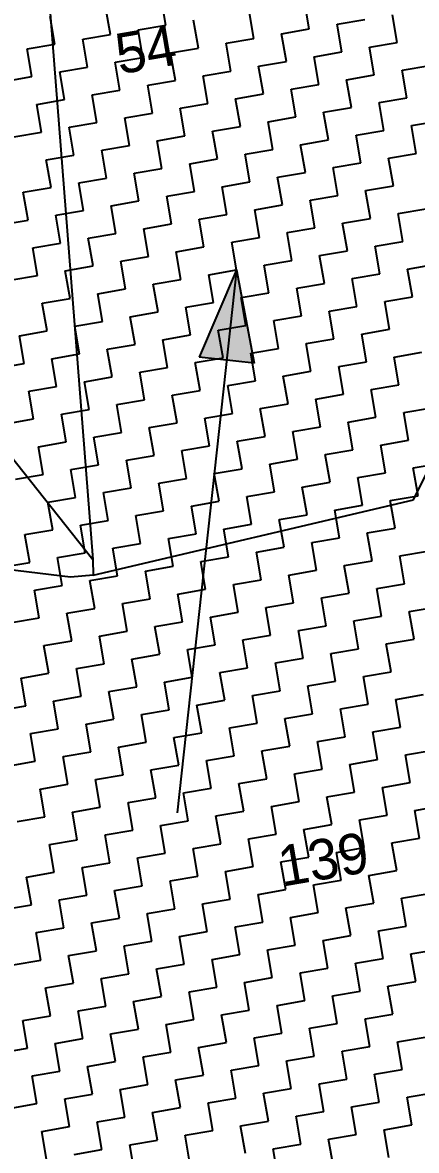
# Model space of a CAD drawing. Header units: metres. Extents: x 284659 to 287373, y 2024377 to 2026607.
# Drawn here: x 285445 to 285657, y 2025665 to 2026272 of the extents above; entities that cross this region are included whole.
import ezdxf
from ezdxf.enums import TextEntityAlignment as Align

# ---------------------------------------------------------------- set-up
doc = ezdxf.new("R2010")
doc.units = ezdxf.units.M
doc.header["$MEASUREMENT"] = 0
for name, color, linetype in [('POLY_HATCH', 12, 'Continuous'), ('POLY_PARCEL', 6, 'Continuous'), ('TEXT_PARCEL', 7, 'Continuous')]:
    doc.layers.add(name, color=color, linetype=linetype)
doc.styles.add('TEXT_MAP', font='')
doc.styles.get('TEXT_MAP').set_extended_font_data('Kruti Dev 050')

msp = doc.modelspace()

# ---------------------------------------------------------------- hatches: boundary and pattern name
h = msp.add_hatch(color=256)
h.paths.add_polyline_path([(285555.22, 2026090.48), (285570.07, 2026088.86), (285560.52, 2026139.02)])
h.paths.add_polyline_path([(285560.52, 2026139.02), (285540.37, 2026092.1), (285555.22, 2026090.48)])

# ---------------------------------------------------------------- linework, layer by layer
for points in [[(285560.52, 2026139.02), (285528.59, 2025846.61)], [(285560.52, 2026139.02), (285540.37, 2026092.1)], [(285560.52, 2026139.02), (285570.07, 2026088.86)], [(285570.07, 2026088.86), (285540.37, 2026092.1)]]:
    msp.add_lwpolyline(points)
at = {"layer": 'POLY_HATCH', "linetype": 'Continuous'}
for p, q in [((285522.51, 2026270.89), (285519.94, 2026285.83)), ((285599.76, 2026268.77), (285597.19, 2026283.71)), ((285462.76, 2026260.63), (285460.19, 2026275.57)), ((285492.63, 2026265.76), (285490.07, 2026280.7)), ((285569.88, 2026263.64), (285567.32, 2026278.58)), ((285647.13, 2026261.53), (285644.57, 2026276.46)), ((285507.57, 2026268.32), (285522.51, 2026270.89)), ((285540.01, 2026258.52), (285537.44, 2026273.45)), ((285614.69, 2026271.34), (285629.63, 2026273.9)), ((285617.26, 2026256.4), (285614.69, 2026271.34)), ((285477.7, 2026263.2), (285492.63, 2026265.76)), ((285510.13, 2026253.39), (285507.57, 2026268.32)), ((285554.95, 2026261.08), (285569.88, 2026263.64)), ((285584.82, 2026266.21), (285599.76, 2026268.77)), ((285587.38, 2026251.27), (285584.82, 2026266.21)), ((285447.82, 2026258.07), (285462.76, 2026260.63)), ((285450.38, 2026243.13), (285447.82, 2026258.07)), ((285480.26, 2026248.26), (285477.7, 2026263.2)), ((285525.07, 2026255.95), (285540.01, 2026258.52)), ((285557.51, 2026246.14), (285554.95, 2026261.08)), ((285632.2, 2026258.96), (285647.13, 2026261.53)), ((285634.76, 2026244.03), (285632.2, 2026258.96)), ((285495.2, 2026250.82), (285510.13, 2026253.39)), ((285527.64, 2026241.01), (285525.07, 2026255.95)), ((285572.45, 2026248.71), (285587.38, 2026251.27)), ((285602.32, 2026253.83), (285617.26, 2026256.4)), ((285604.89, 2026238.9), (285602.32, 2026253.83)), ((285465.32, 2026245.69), (285480.26, 2026248.26)), ((285467.89, 2026230.76), (285465.32, 2026245.69)), ((285497.76, 2026235.89), (285495.2, 2026250.82)), ((285542.57, 2026243.58), (285557.51, 2026246.14)), ((285575.01, 2026233.77), (285572.45, 2026248.71)), ((285649.7, 2026246.59), (285664.63, 2026249.15)), ((285652.26, 2026231.65), (285649.7, 2026246.59)), ((285435.45, 2026240.57), (285450.38, 2026243.13)), ((285512.7, 2026238.45), (285527.64, 2026241.01)), ((285545.14, 2026228.64), (285542.57, 2026243.58)), ((285619.82, 2026241.46), (285634.76, 2026244.03)), ((285622.39, 2026226.52), (285619.82, 2026241.46)), ((285482.82, 2026233.32), (285497.76, 2026235.89)), ((285485.39, 2026218.38), (285482.82, 2026233.32)), ((285515.26, 2026223.51), (285512.7, 2026238.45)), ((285560.07, 2026231.21), (285575.01, 2026233.77)), ((285589.95, 2026236.33), (285604.89, 2026238.9)), ((285592.51, 2026221.4), (285589.95, 2026236.33)), ((285452.95, 2026228.19), (285467.89, 2026230.76)), ((285455.51, 2026213.26), (285452.95, 2026228.19)), ((285530.2, 2026226.08), (285545.14, 2026228.64)), ((285562.64, 2026216.27), (285560.07, 2026231.21)), ((285637.32, 2026229.09), (285652.26, 2026231.65)), ((285639.89, 2026214.15), (285637.32, 2026229.09)), ((285500.32, 2026220.95), (285515.26, 2026223.51)), ((285502.89, 2026206.01), (285500.32, 2026220.95)), ((285532.76, 2026211.14), (285530.2, 2026226.08)), ((285577.58, 2026218.83), (285592.51, 2026221.4)), ((285607.45, 2026223.96), (285622.39, 2026226.52)), ((285610.01, 2026209.02), (285607.45, 2026223.96)), ((285470.45, 2026215.82), (285485.39, 2026218.38)), ((285473.01, 2026200.88), (285470.45, 2026215.82)), ((285547.7, 2026213.7), (285562.64, 2026216.27)), ((285580.14, 2026203.89), (285577.58, 2026218.83)), ((285654.83, 2026216.72), (285669.76, 2026219.28)), ((285657.39, 2026201.78), (285654.83, 2026216.72)), ((285440.58, 2026210.69), (285455.51, 2026213.26)), ((285517.83, 2026208.58), (285532.76, 2026211.14)), ((285550.26, 2026198.77), (285547.7, 2026213.7)), ((285595.08, 2026206.46), (285610.01, 2026209.02)), ((285624.95, 2026211.59), (285639.89, 2026214.15)), ((285627.52, 2026196.65), (285624.95, 2026211.59)), ((285487.95, 2026203.45), (285502.89, 2026206.01)), ((285490.52, 2026188.51), (285487.95, 2026203.45)), ((285520.39, 2026193.64), (285517.83, 2026208.58)), ((285565.2, 2026201.33), (285580.14, 2026203.89)), ((285597.64, 2026191.52), (285595.08, 2026206.46)), ((285458.08, 2026198.32), (285473.01, 2026200.88)), ((285460.64, 2026183.38), (285458.08, 2026198.32)), ((285535.33, 2026196.2), (285550.26, 2026198.77)), ((285567.77, 2026186.39), (285565.2, 2026201.33)), ((285612.58, 2026194.09), (285627.52, 2026196.65)), ((285642.45, 2026199.21), (285657.39, 2026201.78)), ((285645.02, 2026184.28), (285642.45, 2026199.21)), ((285505.45, 2026191.07), (285520.39, 2026193.64)), ((285508.02, 2026176.14), (285505.45, 2026191.07)), ((285537.89, 2026181.27), (285535.33, 2026196.2)), ((285582.7, 2026188.96), (285597.64, 2026191.52)), ((285615.14, 2026179.15), (285612.58, 2026194.09)), ((285475.58, 2026185.95), (285490.52, 2026188.51)), ((285478.14, 2026171.01), (285475.58, 2026185.95)), ((285552.83, 2026183.83), (285567.77, 2026186.39)), ((285585.27, 2026174.02), (285582.7, 2026188.96)), ((285445.7, 2026180.82), (285460.64, 2026183.38)), ((285448.27, 2026165.88), (285445.7, 2026180.82)), ((285522.95, 2026178.7), (285537.89, 2026181.27)), ((285525.52, 2026163.76), (285522.95, 2026178.7)), ((285555.39, 2026168.89), (285552.83, 2026183.83)), ((285600.2, 2026176.58), (285615.14, 2026179.15)), ((285630.08, 2026181.71), (285645.02, 2026184.28)), ((285632.64, 2026166.78), (285630.08, 2026181.71)), ((285493.08, 2026173.57), (285508.02, 2026176.14)), ((285495.64, 2026158.64), (285493.08, 2026173.57)), ((285570.33, 2026171.46), (285585.27, 2026174.02)), ((285602.77, 2026161.65), (285600.2, 2026176.58)), ((285463.21, 2026168.44), (285478.14, 2026171.01)), ((285465.77, 2026153.51), (285463.21, 2026168.44)), ((285540.46, 2026166.33), (285555.39, 2026168.89)), ((285543.02, 2026151.39), (285540.46, 2026166.33)), ((285572.89, 2026156.52), (285570.33, 2026171.46)), ((285617.71, 2026164.21), (285632.64, 2026166.78)), ((285647.58, 2026169.34), (285662.52, 2026171.9)), ((285650.14, 2026154.4), (285647.58, 2026169.34)), ((285433.33, 2026163.32), (285448.27, 2026165.88)), ((285510.58, 2026161.2), (285525.52, 2026163.76)), ((285513.15, 2026146.26), (285510.58, 2026161.2)), ((285587.83, 2026159.08), (285602.77, 2026161.65)), ((285620.27, 2026149.27), (285617.71, 2026164.21)), ((285480.71, 2026156.07), (285495.64, 2026158.64)), ((285483.27, 2026141.13), (285480.71, 2026156.07)), ((285557.96, 2026153.95), (285572.89, 2026156.52)), ((285590.4, 2026144.15), (285587.83, 2026159.08)), ((285635.21, 2026151.84), (285650.14, 2026154.4)), ((285450.83, 2026150.94), (285465.77, 2026153.51)), ((285453.4, 2026136.01), (285450.83, 2026150.94)), ((285528.08, 2026148.83), (285543.02, 2026151.39)), ((285530.65, 2026133.89), (285528.08, 2026148.83)), ((285560.52, 2026139.02), (285557.96, 2026153.95)), ((285605.33, 2026146.71), (285620.27, 2026149.27)), ((285637.77, 2026136.9), (285635.21, 2026151.84)), ((285498.21, 2026143.7), (285513.15, 2026146.26)), ((285500.77, 2026128.76), (285498.21, 2026143.7)), ((285575.46, 2026141.58), (285590.4, 2026144.15)), ((285607.9, 2026131.77), (285605.33, 2026146.71)), ((285652.71, 2026139.47), (285667.65, 2026142.03)), ((285438.46, 2026133.44), (285453.4, 2026136.01)), ((285468.33, 2026138.57), (285483.27, 2026141.13)), ((285470.9, 2026123.63), (285468.33, 2026138.57)), ((285545.58, 2026136.45), (285560.52, 2026139.02)), ((285548.15, 2026121.52), (285545.58, 2026136.45)), ((285578.02, 2026126.64), (285575.46, 2026141.58)), ((285622.83, 2026134.34), (285637.77, 2026136.9)), ((285655.27, 2026124.53), (285652.71, 2026139.47)), ((285515.71, 2026131.33), (285530.65, 2026133.89)), ((285518.27, 2026116.39), (285515.71, 2026131.33)), ((285592.96, 2026129.21), (285607.9, 2026131.77)), ((285625.4, 2026119.4), (285622.83, 2026134.34)), ((285455.96, 2026121.07), (285470.9, 2026123.63)), ((285485.84, 2026126.2), (285500.77, 2026128.76)), ((285488.4, 2026111.26), (285485.84, 2026126.2)), ((285563.09, 2026124.08), (285578.02, 2026126.64)), ((285565.65, 2026109.14), (285563.09, 2026124.08)), ((285595.52, 2026114.27), (285592.96, 2026129.21)), ((285640.34, 2026121.96), (285655.27, 2026124.53)), ((285458.53, 2026106.13), (285455.96, 2026121.07)), ((285533.21, 2026118.95), (285548.15, 2026121.52)), ((285535.78, 2026104.01), (285533.21, 2026118.95)), ((285610.46, 2026116.84), (285625.4, 2026119.4)), ((285642.9, 2026107.03), (285640.34, 2026121.96)), ((285503.34, 2026113.82), (285518.27, 2026116.39)), ((285505.9, 2026098.89), (285503.34, 2026113.82)), ((285580.59, 2026111.71), (285595.52, 2026114.27)), ((285583.15, 2026096.77), (285580.59, 2026111.71)), ((285613.03, 2026101.9), (285610.46, 2026116.84)), ((285443.59, 2026103.57), (285458.53, 2026106.13)), ((285473.46, 2026108.7), (285488.4, 2026111.26)), ((285476.03, 2026093.76), (285473.46, 2026108.7)), ((285550.71, 2026106.58), (285565.65, 2026109.14)), ((285553.28, 2026091.64), (285550.71, 2026106.58)), ((285627.96, 2026104.46), (285642.9, 2026107.03)), ((285446.15, 2026088.63), (285443.59, 2026103.57)), ((285520.84, 2026101.45), (285535.78, 2026104.01)), ((285523.4, 2026086.51), (285520.84, 2026101.45)), ((285598.09, 2026099.33), (285613.03, 2026101.9)), ((285600.65, 2026084.4), (285598.09, 2026099.33)), ((285630.53, 2026089.53), (285627.96, 2026104.46)), ((285461.09, 2026091.19), (285476.03, 2026093.76)), ((285490.96, 2026096.32), (285505.9, 2026098.89)), ((285493.53, 2026081.39), (285490.96, 2026096.32)), ((285568.21, 2026094.21), (285583.15, 2026096.77)), ((285570.78, 2026079.27), (285568.21, 2026094.21)), ((285645.46, 2026092.09), (285660.4, 2026094.65)), ((285431.22, 2026086.07), (285446.15, 2026088.63)), ((285463.65, 2026076.26), (285461.09, 2026091.19)), ((285538.34, 2026089.08), (285553.28, 2026091.64)), ((285540.9, 2026074.14), (285538.34, 2026089.08)), ((285615.59, 2026086.96), (285630.53, 2026089.53)), ((285648.03, 2026077.15), (285645.46, 2026092.09)), ((285478.59, 2026078.82), (285493.53, 2026081.39)), ((285508.47, 2026083.95), (285523.4, 2026086.51)), ((285511.03, 2026069.01), (285508.47, 2026083.95)), ((285585.72, 2026081.83), (285600.65, 2026084.4)), ((285588.28, 2026066.9), (285585.72, 2026081.83)), ((285618.15, 2026072.02), (285615.59, 2026086.96)), ((285448.72, 2026073.69), (285463.65, 2026076.26)), ((285481.16, 2026063.88), (285478.59, 2026078.82)), ((285555.84, 2026076.7), (285570.78, 2026079.27)), ((285558.41, 2026061.77), (285555.84, 2026076.7)), ((285633.09, 2026074.59), (285648.03, 2026077.15)), ((285451.28, 2026058.76), (285448.72, 2026073.69)), ((285496.09, 2026066.45), (285511.03, 2026069.01)), ((285525.97, 2026071.58), (285540.9, 2026074.14)), ((285528.53, 2026056.64), (285525.97, 2026071.58)), ((285603.22, 2026069.46), (285618.15, 2026072.02)), ((285605.78, 2026054.52), (285603.22, 2026069.46)), ((285635.66, 2026059.65), (285633.09, 2026074.59)), ((285466.22, 2026061.32), (285481.16, 2026063.88)), ((285498.66, 2026051.51), (285496.09, 2026066.45)), ((285573.34, 2026064.33), (285588.28, 2026066.9)), ((285575.91, 2026049.39), (285573.34, 2026064.33)), ((285650.59, 2026062.22), (285665.53, 2026064.78)), ((285436.34, 2026056.19), (285451.28, 2026058.76)), ((285468.78, 2026046.38), (285466.22, 2026061.32)), ((285543.47, 2026059.2), (285558.41, 2026061.77)), ((285546.03, 2026044.27), (285543.47, 2026059.2)), ((285620.72, 2026057.09), (285635.66, 2026059.65)), ((285623.28, 2026042.15), (285620.72, 2026057.09)), ((285653.16, 2026047.28), (285650.59, 2026062.22)), ((285483.72, 2026048.95), (285498.66, 2026051.51)), ((285513.59, 2026054.07), (285528.53, 2026056.64)), ((285516.16, 2026039.14), (285513.59, 2026054.07)), ((285590.84, 2026051.96), (285605.78, 2026054.52)), ((285593.41, 2026037.02), (285590.84, 2026051.96)), ((285453.84, 2026043.82), (285468.78, 2026046.38)), ((285486.28, 2026034.01), (285483.72, 2026048.95)), ((285560.97, 2026046.83), (285575.91, 2026049.39)), ((285563.53, 2026031.89), (285560.97, 2026046.83)), ((285638.22, 2026044.71), (285653.16, 2026047.28)), ((285640.78, 2026029.78), (285638.22, 2026044.71)), ((285456.41, 2026028.88), (285453.84, 2026043.82)), ((285501.22, 2026036.57), (285516.16, 2026039.14)), ((285531.1, 2026041.7), (285546.03, 2026044.27)), ((285533.66, 2026026.76), (285531.1, 2026041.7)), ((285608.35, 2026039.59), (285623.28, 2026042.15)), ((285610.91, 2026024.65), (285608.35, 2026039.59)), ((285471.35, 2026031.45), (285486.28, 2026034.01)), ((285503.78, 2026021.64), (285501.22, 2026036.57)), ((285578.47, 2026034.46), (285593.41, 2026037.02)), ((285581.04, 2026019.52), (285578.47, 2026034.46)), ((285655.72, 2026032.34), (285670.66, 2026034.91)), ((285441.47, 2026026.32), (285456.41, 2026028.88)), ((285473.91, 2026016.51), (285471.35, 2026031.45)), ((285518.72, 2026024.2), (285533.66, 2026026.76)), ((285548.6, 2026029.33), (285563.53, 2026031.89)), ((285551.16, 2026014.39), (285548.6, 2026029.33)), ((285625.85, 2026027.21), (285640.78, 2026029.78)), ((285628.41, 2026012.28), (285625.85, 2026027.21)), ((285658.29, 2026017.4), (285655.72, 2026032.34)), ((285488.85, 2026019.07), (285503.78, 2026021.64)), ((285521.29, 2026009.26), (285518.72, 2026024.2)), ((285595.97, 2026022.08), (285610.91, 2026024.65)), ((285598.54, 2026007.15), (285595.97, 2026022.08)), ((285458.97, 2026013.94), (285473.91, 2026016.51)), ((285491.41, 2026004.13), (285488.85, 2026019.07)), ((285536.22, 2026011.83), (285551.16, 2026014.39)), ((285566.1, 2026016.96), (285581.04, 2026019.52)), ((285568.66, 2026002.02), (285566.1, 2026016.96)), ((285643.35, 2026014.84), (285658.29, 2026017.4)), ((285645.91, 2025999.9), (285643.35, 2026014.84)), ((285461.54, 2025999.01), (285458.97, 2026013.94)), ((285506.35, 2026006.7), (285521.29, 2026009.26)), ((285538.79, 2025996.89), (285536.22, 2026011.83)), ((285613.47, 2026009.71), (285628.41, 2026012.28)), ((285616.04, 2025994.77), (285613.47, 2026009.71)), ((285476.47, 2026001.57), (285491.41, 2026004.13)), ((285508.91, 2025991.76), (285506.35, 2026006.7)), ((285583.6, 2026004.58), (285598.54, 2026007.15)), ((285586.16, 2025989.65), (285583.6, 2026004.58)), ((285446.6, 2025996.44), (285461.54, 2025999.01)), ((285449.16, 2025981.51), (285446.6, 2025996.44)), ((285479.04, 2025986.63), (285476.47, 2026001.57)), ((285523.85, 2025994.33), (285538.79, 2025996.89)), ((285553.72, 2025999.45), (285568.66, 2026002.02)), ((285556.29, 2025984.52), (285553.72, 2025999.45)), ((285630.98, 2025997.34), (285645.91, 2025999.9)), ((285633.54, 2025982.4), (285630.98, 2025997.34)), ((285493.98, 2025989.2), (285508.91, 2025991.76)), ((285526.41, 2025979.39), (285523.85, 2025994.33)), ((285601.1, 2025992.21), (285616.04, 2025994.77)), ((285603.66, 2025977.27), (285601.1, 2025992.21)), ((285464.1, 2025984.07), (285479.04, 2025986.63)), ((285466.67, 2025969.13), (285464.1, 2025984.07)), ((285496.54, 2025974.26), (285493.98, 2025989.2)), ((285541.35, 2025981.95), (285556.29, 2025984.52)), ((285571.23, 2025987.08), (285586.16, 2025989.65)), ((285573.79, 2025972.14), (285571.23, 2025987.08)), ((285648.48, 2025984.97), (285663.41, 2025987.53)), ((285651.04, 2025970.03), (285648.48, 2025984.97)), ((285434.23, 2025978.94), (285449.16, 2025981.51)), ((285511.48, 2025976.82), (285526.41, 2025979.39)), ((285543.92, 2025967.02), (285541.35, 2025981.95)), ((285618.6, 2025979.84), (285633.54, 2025982.4)), ((285621.17, 2025964.9), (285618.6, 2025979.84)), ((285481.6, 2025971.7), (285496.54, 2025974.26)), ((285514.04, 2025961.89), (285511.48, 2025976.82)), ((285558.85, 2025969.58), (285573.79, 2025972.14)), ((285588.73, 2025974.71), (285603.66, 2025977.27)), ((285591.29, 2025959.77), (285588.73, 2025974.71)), ((285451.73, 2025966.57), (285466.67, 2025969.13)), ((285454.29, 2025951.63), (285451.73, 2025966.57)), ((285484.17, 2025956.76), (285481.6, 2025971.7)), ((285528.98, 2025964.45), (285543.92, 2025967.02)), ((285561.42, 2025954.64), (285558.85, 2025969.58)), ((285636.1, 2025967.46), (285651.04, 2025970.03)), ((285638.67, 2025952.53), (285636.1, 2025967.46)), ((285499.1, 2025959.32), (285514.04, 2025961.89)), ((285531.54, 2025949.51), (285528.98, 2025964.45)), ((285576.35, 2025957.21), (285591.29, 2025959.77)), ((285606.23, 2025962.34), (285621.17, 2025964.9)), ((285608.79, 2025947.4), (285606.23, 2025962.34)), ((285469.23, 2025954.19), (285484.17, 2025956.76)), ((285471.79, 2025939.26), (285469.23, 2025954.19)), ((285501.67, 2025944.39), (285499.1, 2025959.32)), ((285546.48, 2025952.08), (285561.42, 2025954.64)), ((285578.92, 2025942.27), (285576.35, 2025957.21)), ((285653.6, 2025955.09), (285668.54, 2025957.66)), ((285656.17, 2025940.15), (285653.6, 2025955.09)), ((285439.36, 2025949.07), (285454.29, 2025951.63)), ((285516.61, 2025946.95), (285531.54, 2025949.51)), ((285549.04, 2025937.14), (285546.48, 2025952.08)), ((285623.73, 2025949.96), (285638.67, 2025952.53)), ((285626.29, 2025935.03), (285623.73, 2025949.96)), ((285486.73, 2025941.82), (285501.67, 2025944.39)), ((285489.3, 2025926.88), (285486.73, 2025941.82)), ((285519.17, 2025932.01), (285516.61, 2025946.95)), ((285563.98, 2025939.71), (285578.92, 2025942.27)), ((285593.86, 2025944.83), (285608.79, 2025947.4)), ((285596.42, 2025929.9), (285593.86, 2025944.83)), ((285456.86, 2025936.69), (285471.79, 2025939.26)), ((285459.42, 2025921.76), (285456.86, 2025936.69)), ((285534.11, 2025934.58), (285549.04, 2025937.14)), ((285566.55, 2025924.77), (285563.98, 2025939.71)), ((285641.23, 2025937.59), (285656.17, 2025940.15)), ((285643.8, 2025922.65), (285641.23, 2025937.59)), ((285504.23, 2025929.45), (285519.17, 2025932.01)), ((285506.8, 2025914.51), (285504.23, 2025929.45)), ((285536.67, 2025919.64), (285534.11, 2025934.58)), ((285581.48, 2025927.33), (285596.42, 2025929.9)), ((285611.36, 2025932.46), (285626.29, 2025935.03)), ((285613.92, 2025917.52), (285611.36, 2025932.46)), ((285474.36, 2025924.32), (285489.3, 2025926.88)), ((285476.92, 2025909.38), (285474.36, 2025924.32)), ((285551.61, 2025922.2), (285566.55, 2025924.77)), ((285584.05, 2025912.4), (285581.48, 2025927.33)), ((285444.48, 2025919.19), (285459.42, 2025921.76)), ((285447.05, 2025904.25), (285444.48, 2025919.19)), ((285521.73, 2025917.08), (285536.67, 2025919.64)), ((285554.17, 2025907.27), (285551.61, 2025922.2)), ((285598.98, 2025914.96), (285613.92, 2025917.52)), ((285628.86, 2025920.09), (285643.8, 2025922.65)), ((285631.42, 2025905.15), (285628.86, 2025920.09)), ((285491.86, 2025911.95), (285506.8, 2025914.51)), ((285494.42, 2025897.01), (285491.86, 2025911.95)), ((285524.3, 2025902.14), (285521.73, 2025917.08)), ((285569.11, 2025909.83), (285584.05, 2025912.4)), ((285601.55, 2025900.02), (285598.98, 2025914.96)), ((285461.99, 2025906.82), (285476.92, 2025909.38)), ((285464.55, 2025891.88), (285461.99, 2025906.82)), ((285539.24, 2025904.7), (285554.17, 2025907.27)), ((285571.67, 2025894.89), (285569.11, 2025909.83)), ((285616.49, 2025902.59), (285631.42, 2025905.15)), ((285646.36, 2025907.72), (285661.3, 2025910.28)), ((285648.92, 2025892.78), (285646.36, 2025907.72)), ((285432.11, 2025901.69), (285447.05, 2025904.25)), ((285509.36, 2025899.57), (285524.3, 2025902.14)), ((285511.93, 2025884.64), (285509.36, 2025899.57)), ((285541.8, 2025889.77), (285539.24, 2025904.7)), ((285586.61, 2025897.46), (285601.55, 2025900.02)), ((285619.05, 2025887.65), (285616.49, 2025902.59)), ((285479.49, 2025894.45), (285494.42, 2025897.01)), ((285482.05, 2025879.51), (285479.49, 2025894.45)), ((285556.74, 2025892.33), (285571.67, 2025894.89)), ((285589.18, 2025882.52), (285586.61, 2025897.46)), ((285449.61, 2025889.32), (285464.55, 2025891.88)), ((285452.18, 2025874.38), (285449.61, 2025889.32)), ((285526.86, 2025887.2), (285541.8, 2025889.77)), ((285529.43, 2025872.26), (285526.86, 2025887.2)), ((285559.3, 2025877.39), (285556.74, 2025892.33)), ((285604.11, 2025885.09), (285619.05, 2025887.65)), ((285633.99, 2025890.21), (285648.92, 2025892.78)), ((285636.55, 2025875.28), (285633.99, 2025890.21)), ((285496.99, 2025882.07), (285511.93, 2025884.64)), ((285499.55, 2025867.14), (285496.99, 2025882.07)), ((285574.24, 2025879.96), (285589.18, 2025882.52)), ((285606.68, 2025870.15), (285604.11, 2025885.09)), ((285467.11, 2025876.94), (285482.05, 2025879.51)), ((285469.68, 2025862.01), (285467.11, 2025876.94)), ((285544.36, 2025874.83), (285559.3, 2025877.39)), ((285546.93, 2025859.89), (285544.36, 2025874.83)), ((285576.8, 2025865.02), (285574.24, 2025879.96)), ((285621.61, 2025872.71), (285636.55, 2025875.28)), ((285651.49, 2025877.84), (285666.43, 2025880.4)), ((285654.05, 2025862.9), (285651.49, 2025877.84)), ((285437.24, 2025871.82), (285452.18, 2025874.38)), ((285514.49, 2025869.7), (285529.43, 2025872.26)), ((285517.05, 2025854.76), (285514.49, 2025869.7)), ((285591.74, 2025867.58), (285606.68, 2025870.15)), ((285624.18, 2025857.78), (285621.61, 2025872.71)), ((285484.62, 2025864.57), (285499.55, 2025867.14)), ((285487.18, 2025849.63), (285484.62, 2025864.57)), ((285561.87, 2025862.46), (285576.8, 2025865.02)), ((285564.43, 2025847.52), (285561.87, 2025862.46)), ((285594.3, 2025852.65), (285591.74, 2025867.58)), ((285639.12, 2025860.34), (285654.05, 2025862.9)), ((285454.74, 2025859.44), (285469.68, 2025862.01)), ((285457.31, 2025844.51), (285454.74, 2025859.44)), ((285531.99, 2025857.33), (285546.93, 2025859.89)), ((285534.56, 2025842.39), (285531.99, 2025857.33)), ((285609.24, 2025855.21), (285624.18, 2025857.78)), ((285641.68, 2025845.4), (285639.12, 2025860.34)), ((285502.12, 2025852.2), (285517.05, 2025854.76)), ((285504.68, 2025837.26), (285502.12, 2025852.2)), ((285579.37, 2025850.08), (285594.3, 2025852.65)), ((285611.81, 2025840.27), (285609.24, 2025855.21)), ((285656.62, 2025847.97), (285671.55, 2025850.53)), ((285442.37, 2025841.94), (285457.31, 2025844.51)), ((285472.24, 2025847.07), (285487.18, 2025849.63)), ((285474.81, 2025832.13), (285472.24, 2025847.07)), ((285549.49, 2025844.95), (285564.43, 2025847.52)), ((285552.06, 2025830.02), (285549.49, 2025844.95)), ((285581.93, 2025835.15), (285579.37, 2025850.08)), ((285626.74, 2025842.84), (285641.68, 2025845.4)), ((285659.18, 2025833.03), (285656.62, 2025847.97)), ((285519.62, 2025839.83), (285534.56, 2025842.39)), ((285522.18, 2025824.89), (285519.62, 2025839.83)), ((285596.87, 2025837.71), (285611.81, 2025840.27)), ((285629.31, 2025827.9), (285626.74, 2025842.84)), ((285459.87, 2025829.57), (285474.81, 2025832.13)), ((285489.74, 2025834.7), (285504.68, 2025837.26)), ((285492.31, 2025819.76), (285489.74, 2025834.7)), ((285566.99, 2025832.58), (285581.93, 2025835.15)), ((285569.56, 2025817.64), (285566.99, 2025832.58)), ((285599.43, 2025822.77), (285596.87, 2025837.71)), ((285644.24, 2025830.46), (285659.18, 2025833.03)), ((285462.43, 2025814.63), (285459.87, 2025829.57)), ((285537.12, 2025827.45), (285552.06, 2025830.02)), ((285539.68, 2025812.52), (285537.12, 2025827.45)), ((285614.37, 2025825.34), (285629.31, 2025827.9)), ((285646.81, 2025815.53), (285644.24, 2025830.46)), ((285507.25, 2025822.32), (285522.18, 2025824.89)), ((285509.81, 2025807.39), (285507.25, 2025822.32)), ((285584.5, 2025820.21), (285599.43, 2025822.77)), ((285587.06, 2025805.27), (285584.5, 2025820.21)), ((285616.93, 2025810.4), (285614.37, 2025825.34)), ((285447.5, 2025812.07), (285462.43, 2025814.63)), ((285477.37, 2025817.2), (285492.31, 2025819.76)), ((285479.93, 2025802.26), (285477.37, 2025817.2)), ((285554.62, 2025815.08), (285569.56, 2025817.64)), ((285557.19, 2025800.14), (285554.62, 2025815.08)), ((285631.87, 2025812.96), (285646.81, 2025815.53)), ((285450.06, 2025797.13), (285447.5, 2025812.07)), ((285524.75, 2025809.95), (285539.68, 2025812.52)), ((285527.31, 2025795.01), (285524.75, 2025809.95)), ((285602, 2025807.84), (285616.93, 2025810.4)), ((285604.56, 2025792.9), (285602, 2025807.84)), ((285634.44, 2025798.03), (285631.87, 2025812.96)), ((285465, 2025799.69), (285479.93, 2025802.26)), ((285494.87, 2025804.82), (285509.81, 2025807.39)), ((285497.44, 2025789.89), (285494.87, 2025804.82)), ((285572.12, 2025802.71), (285587.06, 2025805.27)), ((285574.69, 2025787.77), (285572.12, 2025802.71)), ((285649.37, 2025800.59), (285664.31, 2025803.15)), ((285435.12, 2025794.57), (285450.06, 2025797.13)), ((285467.56, 2025784.76), (285465, 2025799.69)), ((285542.25, 2025797.58), (285557.19, 2025800.14)), ((285544.81, 2025782.64), (285542.25, 2025797.58)), ((285619.5, 2025795.46), (285634.44, 2025798.03)), ((285651.94, 2025785.65), (285649.37, 2025800.59)), ((285482.5, 2025787.32), (285497.44, 2025789.89)), ((285512.37, 2025792.45), (285527.31, 2025795.01)), ((285514.94, 2025777.51), (285512.37, 2025792.45)), ((285589.62, 2025790.33), (285604.56, 2025792.9)), ((285592.19, 2025775.4), (285589.62, 2025790.33)), ((285622.06, 2025780.52), (285619.5, 2025795.46)), ((285452.62, 2025782.19), (285467.56, 2025784.76)), ((285485.06, 2025772.38), (285482.5, 2025787.32)), ((285559.75, 2025785.21), (285574.69, 2025787.77)), ((285562.31, 2025770.27), (285559.75, 2025785.21)), ((285637, 2025783.09), (285651.94, 2025785.65)), ((285455.19, 2025767.26), (285452.62, 2025782.19)), ((285500, 2025774.95), (285514.94, 2025777.51)), ((285529.87, 2025780.08), (285544.81, 2025782.64)), ((285532.44, 2025765.14), (285529.87, 2025780.08)), ((285607.13, 2025777.96), (285622.06, 2025780.52)), ((285609.69, 2025763.02), (285607.13, 2025777.96)), ((285639.56, 2025768.15), (285637, 2025783.09)), ((285470.13, 2025769.82), (285485.06, 2025772.38)), ((285502.56, 2025760.01), (285500, 2025774.95)), ((285577.25, 2025772.83), (285592.19, 2025775.4)), ((285579.81, 2025757.9), (285577.25, 2025772.83)), ((285654.5, 2025770.72), (285669.44, 2025773.28)), ((285440.25, 2025764.69), (285455.19, 2025767.26)), ((285472.69, 2025754.88), (285470.13, 2025769.82)), ((285547.38, 2025767.7), (285562.31, 2025770.27)), ((285549.94, 2025752.77), (285547.38, 2025767.7)), ((285624.63, 2025765.59), (285639.56, 2025768.15)), ((285627.19, 2025750.65), (285624.63, 2025765.59)), ((285657.07, 2025755.78), (285654.5, 2025770.72)), ((285487.63, 2025757.45), (285502.56, 2025760.01)), ((285517.5, 2025762.58), (285532.44, 2025765.14)), ((285520.07, 2025747.64), (285517.5, 2025762.58)), ((285594.75, 2025760.46), (285609.69, 2025763.02)), ((285597.32, 2025745.52), (285594.75, 2025760.46)), ((285457.75, 2025752.32), (285472.69, 2025754.88)), ((285490.19, 2025742.51), (285487.63, 2025757.45)), ((285564.88, 2025755.33), (285579.81, 2025757.9)), ((285567.44, 2025740.39), (285564.88, 2025755.33)), ((285642.13, 2025753.21), (285657.07, 2025755.78)), ((285644.69, 2025738.28), (285642.13, 2025753.21)), ((285460.32, 2025737.38), (285457.75, 2025752.32)), ((285505.13, 2025745.07), (285520.07, 2025747.64)), ((285535, 2025750.2), (285549.94, 2025752.77)), ((285537.57, 2025735.27), (285535, 2025750.2)), ((285612.25, 2025748.09), (285627.19, 2025750.65)), ((285614.82, 2025733.15), (285612.25, 2025748.09)), ((285475.25, 2025739.95), (285490.19, 2025742.51)), ((285507.69, 2025730.14), (285505.13, 2025745.07)), ((285582.38, 2025742.96), (285597.32, 2025745.52)), ((285584.94, 2025728.02), (285582.38, 2025742.96)), ((285445.38, 2025734.82), (285460.32, 2025737.38)), ((285477.82, 2025725.01), (285475.25, 2025739.95)), ((285522.63, 2025732.7), (285537.57, 2025735.27)), ((285552.5, 2025737.83), (285567.44, 2025740.39)), ((285555.07, 2025722.89), (285552.5, 2025737.83)), ((285629.75, 2025735.71), (285644.69, 2025738.28)), ((285632.32, 2025720.78), (285629.75, 2025735.71)), ((285447.94, 2025719.88), (285445.38, 2025734.82)), ((285492.76, 2025727.57), (285507.69, 2025730.14)), ((285525.19, 2025717.76), (285522.63, 2025732.7)), ((285599.88, 2025730.58), (285614.82, 2025733.15)), ((285602.44, 2025715.65), (285599.88, 2025730.58)), ((285462.88, 2025722.44), (285477.82, 2025725.01)), ((285495.32, 2025712.64), (285492.76, 2025727.57)), ((285540.13, 2025720.33), (285555.07, 2025722.89)), ((285570.01, 2025725.46), (285584.94, 2025728.02)), ((285572.57, 2025710.52), (285570.01, 2025725.46)), ((285647.26, 2025723.34), (285662.19, 2025725.9)), ((285649.82, 2025708.4), (285647.26, 2025723.34)), ((285433.01, 2025717.32), (285447.94, 2025719.88)), ((285465.45, 2025707.51), (285462.88, 2025722.44)), ((285510.26, 2025715.2), (285525.19, 2025717.76)), ((285542.7, 2025705.39), (285540.13, 2025720.33)), ((285617.38, 2025718.21), (285632.32, 2025720.78)), ((285619.95, 2025703.27), (285617.38, 2025718.21)), ((285480.38, 2025710.07), (285495.32, 2025712.64)), ((285512.82, 2025700.26), (285510.26, 2025715.2)), ((285587.51, 2025713.08), (285602.44, 2025715.65)), ((285590.07, 2025698.15), (285587.51, 2025713.08)), ((285450.51, 2025704.94), (285465.45, 2025707.51)), ((285453.07, 2025690.01), (285450.51, 2025704.94)), ((285482.95, 2025695.13), (285480.38, 2025710.07)), ((285527.76, 2025702.83), (285542.7, 2025705.39)), ((285557.63, 2025707.96), (285572.57, 2025710.52)), ((285560.2, 2025693.02), (285557.63, 2025707.96)), ((285634.88, 2025705.84), (285649.82, 2025708.4)), ((285637.45, 2025690.9), (285634.88, 2025705.84)), ((285497.88, 2025697.7), (285512.82, 2025700.26)), ((285530.32, 2025687.89), (285527.76, 2025702.83)), ((285605.01, 2025700.71), (285619.95, 2025703.27)), ((285607.57, 2025685.77), (285605.01, 2025700.71)), ((285468.01, 2025692.57), (285482.95, 2025695.13)), ((285470.57, 2025677.63), (285468.01, 2025692.57)), ((285500.45, 2025682.76), (285497.88, 2025697.7)), ((285545.26, 2025690.45), (285560.2, 2025693.02)), ((285575.13, 2025695.58), (285590.07, 2025698.15)), ((285577.7, 2025680.64), (285575.13, 2025695.58)), ((285652.38, 2025693.47), (285667.32, 2025696.03)), ((285654.95, 2025678.53), (285652.38, 2025693.47)), ((285438.14, 2025687.44), (285453.07, 2025690.01)), ((285515.39, 2025685.33), (285530.32, 2025687.89)), ((285547.82, 2025675.52), (285545.26, 2025690.45)), ((285622.51, 2025688.34), (285637.45, 2025690.9)), ((285625.07, 2025673.4), (285622.51, 2025688.34)), ((285485.51, 2025680.2), (285500.45, 2025682.76)), ((285517.95, 2025670.39), (285515.39, 2025685.33)), ((285562.76, 2025678.08), (285577.7, 2025680.64)), ((285592.64, 2025683.21), (285607.57, 2025685.77)), ((285595.2, 2025668.27), (285592.64, 2025683.21)), ((285455.64, 2025675.07), (285470.57, 2025677.63)), ((285458.2, 2025660.13), (285455.64, 2025675.07)), ((285488.08, 2025665.26), (285485.51, 2025680.2)), ((285532.89, 2025672.95), (285547.82, 2025675.52)), ((285565.33, 2025663.14), (285562.76, 2025678.08)), ((285640.01, 2025675.96), (285654.95, 2025678.53)), ((285642.58, 2025661.03), (285640.01, 2025675.96)), ((285503.01, 2025667.82), (285517.95, 2025670.39)), ((285535.45, 2025658.02), (285532.89, 2025672.95)), ((285580.26, 2025665.71), (285595.2, 2025668.27)), ((285610.14, 2025670.84), (285625.07, 2025673.4)), ((285612.7, 2025655.9), (285610.14, 2025670.84)), ((285473.14, 2025662.7), (285488.08, 2025665.26)), ((285505.58, 2025652.89), (285503.01, 2025667.82)), ((285582.83, 2025650.77), (285580.26, 2025665.71))]:
    msp.add_line(p, q, dxfattribs=at)
at = {"layer": 'POLY_PARCEL'}
for p, q in [((285448.2, 2026429.77), (285483.25, 2025983.14)), ((285262.35, 2026260.67), (285483.25, 2025983.14)), ((285655.92, 2026015.12), (285670.34, 2026044.49)), ((285483.3, 2025974.7), (285655.92, 2026015.12)), ((285471.13, 2025973.56), (285232.18, 2026002.07)), ((285483.25, 2025983.14), (285483.3, 2025974.7)), ((285483.3, 2025974.7), (285471.13, 2025973.56))]:
    msp.add_line(p, q, dxfattribs=at)

# ---------------------------------------------------------------- texts
at = {"layer": 'TEXT_PARCEL', "style": 'TEXT_MAP'}
for s, p in [('54', (285513.5, 2026247.03)), ('139', (285609.1, 2025810.95))]:
    msp.add_text(s, height=21.824, rotation=9.74074, dxfattribs=at).set_placement(p, align=Align.CENTER)

doc.saveas('drawing.dxf')
